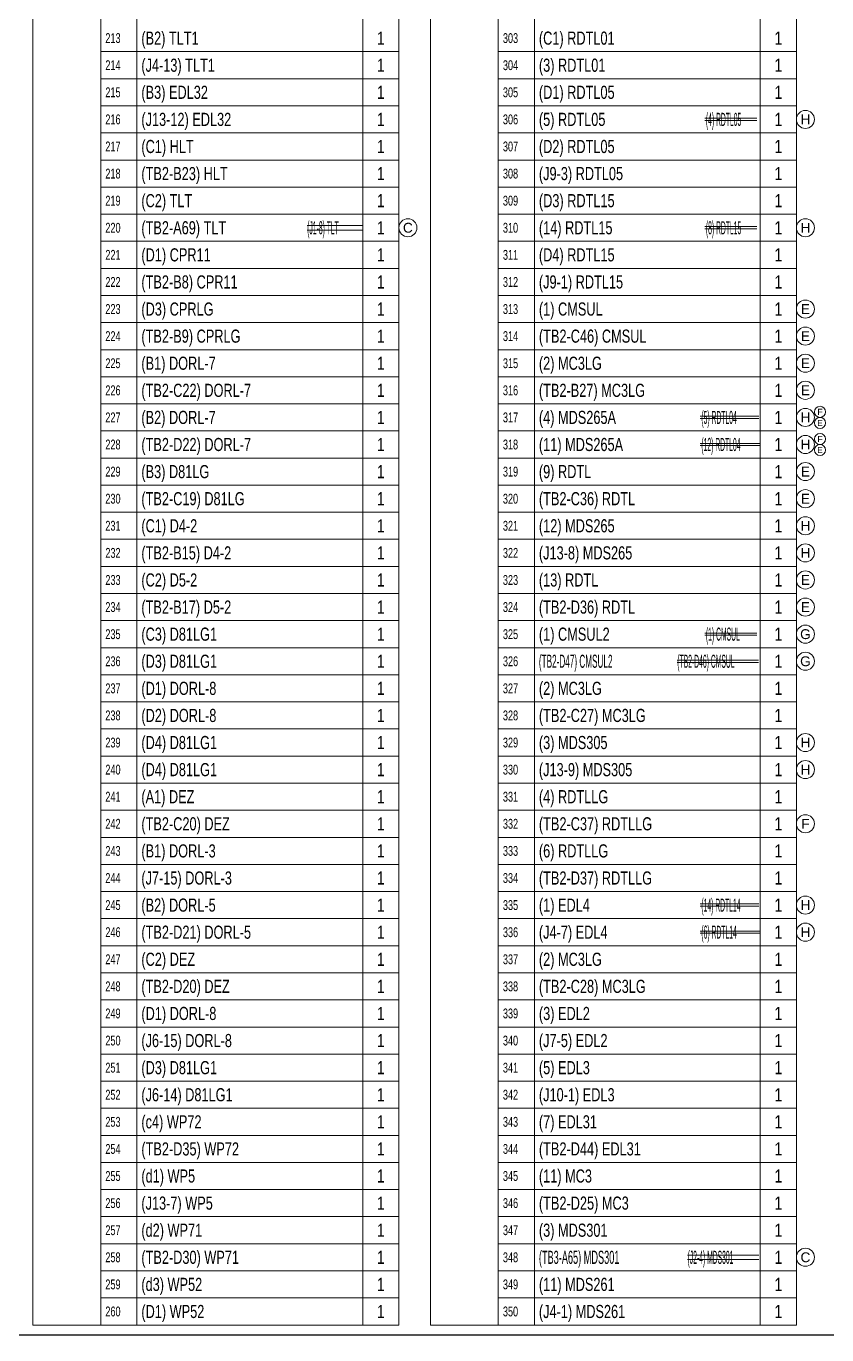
# Model space of a CAD drawing. Header units: millimetres. Extents: x 10 to 832, y 7 to 590.
# Drawn here: x 215.5 to 392.7, y 15 to 304.8 of the extents above; entities that cross this region are included whole.
import ezdxf
from ezdxf.enums import TextEntityAlignment as Align

# ---------------------------------------------------------------- set-up
doc = ezdxf.new("R2010")
doc.units = ezdxf.units.MM
for name, color, linetype in [('GR1_01', 7, 'Continuous'), ('GR1_02', 7, 'Continuous'), ('GR1_03', 7, 'Continuous'), ('GR1_04', 7, 'Continuous'), ('GR1_10', 7, 'Continuous'), ('GR1_11', 7, 'Continuous'), ('図面枠B6M', 7, 'Continuous'), ('訂正記号', 7, 'Continuous')]:
    doc.layers.add(name, color=color, linetype=linetype)
doc.styles.add('HG丸ｺﾞｼｯｸM-PRO', font='')
doc.styles.get('HG丸ｺﾞｼｯｸM-PRO').set_extended_font_data('HG丸ｺﾞｼｯｸM-PRO')

# ---------------------------------------------------------------- blocks, each defined once
blk = doc.blocks.new('BLKF023')
at = {"layer": '図面枠B6M', "color": 2, "linetype": 'Continuous', "lineweight": 25}
blk.add_line((9.5, 15), (831.5, 15), dxfattribs=at)
blk = doc.blocks.new('BLKF029')
at = {"layer": 'GR1_01', "color": 4, "linetype": 'Continuous', "lineweight": 13}
for p, q in [((217, 568.67), (217, 17.17)), ((240, 568.67), (240, 17.17)), ((290, 568.67), (290, 17.17)), ((298, 568.67), (298, 17.17)), ((232, 557.17), (232, 17.17)), ((232, 299.17), (298, 299.17)), ((232, 293.17), (298, 293.17)), ((232, 287.17), (298, 287.17)), ((232, 281.17), (298, 281.17)), ((232, 275.17), (298, 275.17)), ((232, 269.17), (298, 269.17)), ((232, 263.17), (298, 263.17)), ((232, 257.17), (298, 257.17)), ((232, 251.17), (298, 251.17)), ((232, 245.17), (298, 245.17)), ((232, 239.17), (298, 239.17)), ((232, 233.17), (298, 233.17)), ((232, 227.17), (298, 227.17)), ((232, 221.17), (298, 221.17)), ((232, 215.17), (298, 215.17)), ((232, 209.17), (298, 209.17)), ((232, 203.17), (298, 203.17)), ((232, 197.17), (298, 197.17)), ((232, 191.17), (298, 191.17)), ((232, 185.17), (298, 185.17)), ((232, 179.17), (298, 179.17)), ((232, 173.17), (298, 173.17)), ((232, 167.17), (298, 167.17)), ((232, 161.17), (298, 161.17)), ((232, 155.17), (298, 155.17)), ((232, 149.17), (298, 149.17)), ((232, 143.17), (298, 143.17)), ((232, 137.17), (298, 137.17)), ((232, 131.17), (298, 131.17)), ((232, 125.17), (298, 125.17)), ((232, 119.17), (298, 119.17)), ((232, 113.17), (298, 113.17)), ((232, 107.17), (298, 107.17)), ((232, 101.17), (298, 101.17)), ((232, 95.17), (298, 95.17)), ((232, 89.17), (298, 89.17)), ((232, 83.17), (298, 83.17)), ((232, 83.17), (298, 83.17)), ((232, 77.17), (298, 77.17)), ((232, 71.17), (298, 71.17)), ((232, 65.17), (298, 65.17)), ((232, 59.17), (298, 59.17)), ((232, 53.17), (298, 53.17)), ((232, 47.17), (298, 47.17)), ((232, 41.17), (298, 41.17)), ((232, 35.17), (298, 35.17)), ((232, 29.17), (298, 29.17)), ((232, 23.17), (298, 23.17)), ((217, 17.17), (298, 17.17))]:
    blk.add_line(p, q, dxfattribs=at)
blk = doc.blocks.new('BLKF030')
at = {"layer": 'GR1_01', "color": 4, "linetype": 'Continuous', "lineweight": 13}
for p, q in [((305, 568.67), (305, 17.17)), ((328, 568.67), (328, 17.17)), ((378, 568.67), (378, 17.17)), ((386, 568.67), (386, 17.17)), ((320, 557.17), (320, 17.17)), ((320, 299.17), (386, 299.17)), ((320, 293.17), (386, 293.17)), ((320, 287.17), (386, 287.17)), ((320, 281.17), (386, 281.17)), ((320, 275.17), (386, 275.17)), ((320, 269.17), (386, 269.17)), ((320, 263.17), (386, 263.17)), ((320, 257.17), (386, 257.17)), ((320, 251.17), (386, 251.17)), ((320, 245.17), (386, 245.17)), ((320, 239.17), (386, 239.17)), ((320, 233.17), (386, 233.17)), ((320, 227.17), (386, 227.17)), ((320, 221.17), (386, 221.17)), ((320, 215.17), (386, 215.17)), ((320, 209.17), (386, 209.17)), ((320, 203.17), (386, 203.17)), ((320, 197.17), (386, 197.17)), ((320, 191.17), (386, 191.17)), ((320, 185.17), (386, 185.17)), ((320, 179.17), (386, 179.17)), ((320, 173.17), (386, 173.17)), ((320, 167.17), (386, 167.17)), ((320, 161.17), (386, 161.17)), ((320, 155.17), (386, 155.17)), ((320, 149.17), (386, 149.17)), ((320, 143.17), (386, 143.17)), ((320, 137.17), (386, 137.17)), ((320, 131.17), (386, 131.17)), ((320, 125.17), (386, 125.17)), ((320, 119.17), (386, 119.17)), ((320, 113.17), (386, 113.17)), ((320, 107.17), (386, 107.17)), ((320, 101.17), (386, 101.17)), ((320, 95.17), (386, 95.17)), ((320, 89.17), (386, 89.17)), ((320, 83.17), (386, 83.17)), ((320, 83.17), (386, 83.17)), ((320, 77.17), (386, 77.17)), ((320, 71.17), (386, 71.17)), ((320, 65.17), (386, 65.17)), ((320, 59.17), (386, 59.17)), ((320, 53.17), (386, 53.17)), ((320, 47.17), (386, 47.17)), ((320, 41.17), (386, 41.17)), ((320, 35.17), (386, 35.17)), ((320, 29.17), (386, 29.17)), ((320, 23.17), (386, 23.17)), ((305, 17.17), (386, 17.17))]:
    blk.add_line(p, q, dxfattribs=at)
blk = doc.blocks.new('BLKF050')
at = {"layer": '訂正記号', "color": 4, "linetype": 'Continuous', "lineweight": 13}
blk.add_circle((300, 260.17), 2, dxfattribs=at)
at = {"layer": '訂正記号', "color": 4, "linetype": 'Continuous', "lineweight": 13, "style": 'HG丸ｺﾞｼｯｸM-PRO', "width": 1.042931}
blk.add_text('C', height=2.18, dxfattribs=at).set_placement((300, 260.17), align=Align.MIDDLE_CENTER)
blk = doc.blocks.new('BLKF064')
at = {"layer": '訂正記号', "color": 4, "linetype": 'Continuous', "lineweight": 13}
blk.add_circle((388, 32.17), 2, dxfattribs=at)
at = {"layer": '訂正記号', "color": 4, "linetype": 'Continuous', "lineweight": 13, "style": 'HG丸ｺﾞｼｯｸM-PRO', "width": 1.042931}
blk.add_text('C', height=2.18, dxfattribs=at).set_placement((388, 32.17), align=Align.MIDDLE_CENTER)
blk = doc.blocks.new('BLKF108')
at = {"layer": '訂正記号', "color": 4, "linetype": 'Continuous', "lineweight": 13}
blk.add_circle((388, 242.17), 2, dxfattribs=at)
at = {"layer": '訂正記号', "color": 4, "linetype": 'Continuous', "lineweight": 13, "style": 'HG丸ｺﾞｼｯｸM-PRO', "width": 1.04259}
blk.add_text('E', height=2.18, dxfattribs=at).set_placement((388, 242.17), align=Align.MIDDLE_CENTER)
blk = doc.blocks.new('BLKF109')
at = {"layer": '訂正記号', "color": 4, "linetype": 'Continuous', "lineweight": 13}
blk.add_circle((388, 236.17), 2, dxfattribs=at)
at = {"layer": '訂正記号', "color": 4, "linetype": 'Continuous', "lineweight": 13, "style": 'HG丸ｺﾞｼｯｸM-PRO', "width": 1.04259}
blk.add_text('E', height=2.18, dxfattribs=at).set_placement((388, 236.17), align=Align.MIDDLE_CENTER)
blk = doc.blocks.new('BLKF110')
at = {"layer": '訂正記号', "color": 4, "linetype": 'Continuous', "lineweight": 13}
blk.add_circle((388, 230.17), 2, dxfattribs=at)
at = {"layer": '訂正記号', "color": 4, "linetype": 'Continuous', "lineweight": 13, "style": 'HG丸ｺﾞｼｯｸM-PRO', "width": 1.04259}
blk.add_text('E', height=2.18, dxfattribs=at).set_placement((388, 230.17), align=Align.MIDDLE_CENTER)
blk = doc.blocks.new('BLKF111')
at = {"layer": '訂正記号', "color": 4, "linetype": 'Continuous', "lineweight": 13}
blk.add_circle((388, 224.17), 2, dxfattribs=at)
at = {"layer": '訂正記号', "color": 4, "linetype": 'Continuous', "lineweight": 13, "style": 'HG丸ｺﾞｼｯｸM-PRO', "width": 1.04259}
blk.add_text('E', height=2.18, dxfattribs=at).set_placement((388, 224.17), align=Align.MIDDLE_CENTER)
blk = doc.blocks.new('BLKF112')
at = {"layer": '訂正記号', "color": 4, "linetype": 'Continuous', "lineweight": 13}
blk.add_circle((391.23, 216.95), 1.23, dxfattribs=at)
at = {"layer": '訂正記号', "color": 4, "linetype": 'Continuous', "lineweight": 13, "style": 'HG丸ｺﾞｼｯｸM-PRO', "width": 1.04259}
blk.add_text('E', height=1.34, dxfattribs=at).set_placement((391.23, 216.95), align=Align.MIDDLE_CENTER)
blk = doc.blocks.new('BLKF113')
at = {"layer": '訂正記号', "color": 4, "linetype": 'Continuous', "lineweight": 13}
blk.add_circle((391.23, 210.95), 1.23, dxfattribs=at)
at = {"layer": '訂正記号', "color": 4, "linetype": 'Continuous', "lineweight": 13, "style": 'HG丸ｺﾞｼｯｸM-PRO', "width": 1.04259}
blk.add_text('E', height=1.34, dxfattribs=at).set_placement((391.23, 210.95), align=Align.MIDDLE_CENTER)
blk = doc.blocks.new('BLKF114')
at = {"layer": '訂正記号', "color": 4, "linetype": 'Continuous', "lineweight": 13}
blk.add_circle((388, 206.17), 2, dxfattribs=at)
at = {"layer": '訂正記号', "color": 4, "linetype": 'Continuous', "lineweight": 13, "style": 'HG丸ｺﾞｼｯｸM-PRO', "width": 1.04259}
blk.add_text('E', height=2.18, dxfattribs=at).set_placement((388, 206.17), align=Align.MIDDLE_CENTER)
blk = doc.blocks.new('BLKF115')
at = {"layer": '訂正記号', "color": 4, "linetype": 'Continuous', "lineweight": 13}
blk.add_circle((388, 200.17), 2, dxfattribs=at)
at = {"layer": '訂正記号', "color": 4, "linetype": 'Continuous', "lineweight": 13, "style": 'HG丸ｺﾞｼｯｸM-PRO', "width": 1.04259}
blk.add_text('E', height=2.18, dxfattribs=at).set_placement((388, 200.17), align=Align.MIDDLE_CENTER)
blk = doc.blocks.new('BLKF116')
at = {"layer": '訂正記号', "color": 4, "linetype": 'Continuous', "lineweight": 13}
blk.add_circle((388, 182.17), 2, dxfattribs=at)
at = {"layer": '訂正記号', "color": 4, "linetype": 'Continuous', "lineweight": 13, "style": 'HG丸ｺﾞｼｯｸM-PRO', "width": 1.04259}
blk.add_text('E', height=2.18, dxfattribs=at).set_placement((388, 182.17), align=Align.MIDDLE_CENTER)
blk = doc.blocks.new('BLKF117')
at = {"layer": '訂正記号', "color": 4, "linetype": 'Continuous', "lineweight": 13}
blk.add_circle((388, 176.17), 2, dxfattribs=at)
at = {"layer": '訂正記号', "color": 4, "linetype": 'Continuous', "lineweight": 13, "style": 'HG丸ｺﾞｼｯｸM-PRO', "width": 1.04259}
blk.add_text('E', height=2.18, dxfattribs=at).set_placement((388, 176.17), align=Align.MIDDLE_CENTER)
blk = doc.blocks.new('BLKF135')
at = {"layer": 'GR1_10', "color": 4, "linetype": 'Continuous', "lineweight": 13}
blk.add_circle((391.23, 219.4), 1.23, dxfattribs=at)
at = {"layer": 'GR1_10', "color": 4, "linetype": 'Continuous', "lineweight": 13, "style": 'HG丸ｺﾞｼｯｸM-PRO', "width": 1.042153}
blk.add_text('F', height=1.34, dxfattribs=at).set_placement((391.23, 219.4), align=Align.MIDDLE_CENTER)
blk = doc.blocks.new('BLKF136')
at = {"layer": 'GR1_10', "color": 4, "linetype": 'Continuous', "lineweight": 13}
blk.add_circle((391.23, 213.4), 1.23, dxfattribs=at)
at = {"layer": 'GR1_10', "color": 4, "linetype": 'Continuous', "lineweight": 13, "style": 'HG丸ｺﾞｼｯｸM-PRO', "width": 1.042153}
blk.add_text('F', height=1.34, dxfattribs=at).set_placement((391.23, 213.4), align=Align.MIDDLE_CENTER)
blk = doc.blocks.new('BLKF137')
at = {"layer": 'GR1_10', "color": 4, "linetype": 'Continuous', "lineweight": 13}
blk.add_circle((388, 128.17), 2, dxfattribs=at)
at = {"layer": 'GR1_10', "color": 4, "linetype": 'Continuous', "lineweight": 13, "style": 'HG丸ｺﾞｼｯｸM-PRO', "width": 1.042153}
blk.add_text('F', height=2.18, dxfattribs=at).set_placement((388, 128.17), align=Align.MIDDLE_CENTER)
blk = doc.blocks.new('BLKF150')
at = {"layer": 'GR1_11', "color": 4, "linetype": 'Continuous', "lineweight": 13}
blk.add_circle((388, 164.17), 2, dxfattribs=at)
at = {"layer": 'GR1_11', "color": 4, "linetype": 'Continuous', "lineweight": 13, "style": 'HG丸ｺﾞｼｯｸM-PRO', "width": 1.042883}
blk.add_text('G', height=2.18, dxfattribs=at).set_placement((388, 164.17), align=Align.MIDDLE_CENTER)
blk = doc.blocks.new('BLKF151')
at = {"layer": 'GR1_11', "color": 4, "linetype": 'Continuous', "lineweight": 13}
blk.add_circle((388, 170.17), 2, dxfattribs=at)
at = {"layer": 'GR1_11', "color": 4, "linetype": 'Continuous', "lineweight": 13, "style": 'HG丸ｺﾞｼｯｸM-PRO', "width": 1.042883}
blk.add_text('G', height=2.18, dxfattribs=at).set_placement((388, 170.17), align=Align.MIDDLE_CENTER)
blk = doc.blocks.new('BLKF162')
at = {"layer": 'GR1_11', "color": 4, "linetype": 'Continuous', "lineweight": 13}
blk.add_circle((388, 284.17), 2, dxfattribs=at)
at = {"layer": 'GR1_11', "color": 4, "linetype": 'Continuous', "lineweight": 13, "style": 'HG丸ｺﾞｼｯｸM-PRO', "width": 1.042153}
blk.add_text('H', height=2.18, dxfattribs=at).set_placement((388, 284.17), align=Align.MIDDLE_CENTER)
blk = doc.blocks.new('BLKF163')
at = {"layer": 'GR1_11', "color": 4, "linetype": 'Continuous', "lineweight": 13}
blk.add_circle((388, 260.17), 2, dxfattribs=at)
at = {"layer": 'GR1_11', "color": 4, "linetype": 'Continuous', "lineweight": 13, "style": 'HG丸ｺﾞｼｯｸM-PRO', "width": 1.042153}
blk.add_text('H', height=2.18, dxfattribs=at).set_placement((388, 260.17), align=Align.MIDDLE_CENTER)
blk = doc.blocks.new('BLKF164')
at = {"layer": 'GR1_11', "color": 4, "linetype": 'Continuous', "lineweight": 13}
blk.add_circle((388, 218.17), 2, dxfattribs=at)
at = {"layer": 'GR1_11', "color": 4, "linetype": 'Continuous', "lineweight": 13, "style": 'HG丸ｺﾞｼｯｸM-PRO', "width": 1.042153}
blk.add_text('H', height=2.18, dxfattribs=at).set_placement((388, 218.17), align=Align.MIDDLE_CENTER)
blk = doc.blocks.new('BLKF165')
at = {"layer": 'GR1_11', "color": 4, "linetype": 'Continuous', "lineweight": 13}
blk.add_circle((388, 212.17), 2, dxfattribs=at)
at = {"layer": 'GR1_11', "color": 4, "linetype": 'Continuous', "lineweight": 13, "style": 'HG丸ｺﾞｼｯｸM-PRO', "width": 1.042153}
blk.add_text('H', height=2.18, dxfattribs=at).set_placement((388, 212.17), align=Align.MIDDLE_CENTER)
blk = doc.blocks.new('BLKF166')
at = {"layer": 'GR1_11', "color": 4, "linetype": 'Continuous', "lineweight": 13}
blk.add_circle((388, 110.17), 2, dxfattribs=at)
at = {"layer": 'GR1_11', "color": 4, "linetype": 'Continuous', "lineweight": 13, "style": 'HG丸ｺﾞｼｯｸM-PRO', "width": 1.042153}
blk.add_text('H', height=2.18, dxfattribs=at).set_placement((388, 110.17), align=Align.MIDDLE_CENTER)
blk = doc.blocks.new('BLKF167')
at = {"layer": 'GR1_11', "color": 4, "linetype": 'Continuous', "lineweight": 13}
blk.add_circle((388, 104.17), 2, dxfattribs=at)
at = {"layer": 'GR1_11', "color": 4, "linetype": 'Continuous', "lineweight": 13, "style": 'HG丸ｺﾞｼｯｸM-PRO', "width": 1.042153}
blk.add_text('H', height=2.18, dxfattribs=at).set_placement((388, 104.17), align=Align.MIDDLE_CENTER)
blk = doc.blocks.new('BLKF168')
at = {"layer": 'GR1_11', "color": 4, "linetype": 'Continuous', "lineweight": 13}
blk.add_circle((388, 194.17), 2, dxfattribs=at)
at = {"layer": 'GR1_11', "color": 4, "linetype": 'Continuous', "lineweight": 13, "style": 'HG丸ｺﾞｼｯｸM-PRO', "width": 1.042153}
blk.add_text('H', height=2.18, dxfattribs=at).set_placement((388, 194.17), align=Align.MIDDLE_CENTER)
blk = doc.blocks.new('BLKF169')
at = {"layer": 'GR1_11', "color": 4, "linetype": 'Continuous', "lineweight": 13}
blk.add_circle((388, 188.17), 2, dxfattribs=at)
at = {"layer": 'GR1_11', "color": 4, "linetype": 'Continuous', "lineweight": 13, "style": 'HG丸ｺﾞｼｯｸM-PRO', "width": 1.042153}
blk.add_text('H', height=2.18, dxfattribs=at).set_placement((388, 188.17), align=Align.MIDDLE_CENTER)
blk = doc.blocks.new('BLKF170')
at = {"layer": 'GR1_11', "color": 4, "linetype": 'Continuous', "lineweight": 13}
blk.add_circle((388, 146.17), 2, dxfattribs=at)
at = {"layer": 'GR1_11', "color": 4, "linetype": 'Continuous', "lineweight": 13, "style": 'HG丸ｺﾞｼｯｸM-PRO', "width": 1.042153}
blk.add_text('H', height=2.18, dxfattribs=at).set_placement((388, 146.17), align=Align.MIDDLE_CENTER)
blk = doc.blocks.new('BLKF171')
at = {"layer": 'GR1_11', "color": 4, "linetype": 'Continuous', "lineweight": 13}
blk.add_circle((388, 140.17), 2, dxfattribs=at)
at = {"layer": 'GR1_11', "color": 4, "linetype": 'Continuous', "lineweight": 13, "style": 'HG丸ｺﾞｼｯｸM-PRO', "width": 1.042153}
blk.add_text('H', height=2.18, dxfattribs=at).set_placement((388, 140.17), align=Align.MIDDLE_CENTER)

msp = doc.modelspace()

# ---------------------------------------------------------------- linework, layer by layer
at = {"layer": 'GR1_11', "color": 7, "linetype": 'Continuous', "lineweight": 13}
for p, q in [((365.71, 284.42), (377.21, 284.42)), ((365.71, 283.92), (377.21, 283.92)), ((365.71, 260.42), (377.21, 260.42)), ((365.71, 259.92), (377.21, 259.92)), ((364.71, 218.42), (377.71, 218.42)), ((364.71, 217.92), (377.71, 217.92)), ((364.71, 212.42), (378, 212.42)), ((364.71, 211.92), (378, 211.92)), ((365.71, 170.42), (377.21, 170.42)), ((365.71, 169.92), (377.21, 169.92)), ((359.63, 164.42), (377.63, 164.42)), ((359.63, 163.92), (377.63, 163.92)), ((364.71, 110.42), (377.71, 110.42)), ((364.71, 109.92), (377.71, 109.92)), ((364.71, 104.42), (378, 104.42)), ((364.71, 103.92), (378, 103.92))]:
    msp.add_line(p, q, dxfattribs=at)
at = {"layer": '訂正記号', "color": 4, "linetype": 'Continuous', "lineweight": 13}
for p, q in [((277.71, 260.67), (290.06, 260.67)), ((277.71, 259.67), (290.06, 259.67)), ((361.9, 32.67), (377.71, 32.67)), ((361.9, 31.67), (377.71, 31.67))]:
    msp.add_line(p, q, dxfattribs=at)

# ---------------------------------------------------------------- block references
at = {"layer": 'GR1_01', "color": 4, "linetype": 'Continuous', "lineweight": 13}
for name in ['BLKF029', 'BLKF030']:
    msp.add_blockref(name, (0, 0), dxfattribs=at)
at = {"layer": 'GR1_10', "color": 4, "linetype": 'Continuous', "lineweight": 13}
for name in ['BLKF135', 'BLKF136', 'BLKF137']:
    msp.add_blockref(name, (0, 0), dxfattribs=at)
at = {"layer": 'GR1_11', "color": 4, "linetype": 'Continuous', "lineweight": 13}
for name in ['BLKF162', 'BLKF163', 'BLKF164', 'BLKF165', 'BLKF168', 'BLKF169', 'BLKF151', 'BLKF150', 'BLKF170', 'BLKF171', 'BLKF166', 'BLKF167']:
    msp.add_blockref(name, (0, 0), dxfattribs=at)
at = {"layer": '図面枠B6M', "color": 4, "linetype": 'Continuous', "lineweight": 13}
msp.add_blockref('BLKF023', (0, 0), dxfattribs=at)
at = {"layer": '訂正記号', "color": 4, "linetype": 'Continuous', "lineweight": 13}
for name in ['BLKF050', 'BLKF108', 'BLKF109', 'BLKF110', 'BLKF111', 'BLKF112', 'BLKF113', 'BLKF114', 'BLKF115', 'BLKF116', 'BLKF117', 'BLKF064']:
    msp.add_blockref(name, (0, 0), dxfattribs=at)

# ---------------------------------------------------------------- texts
at = {"layer": 'GR1_02', "color": 161, "linetype": 'Continuous', "lineweight": 9, "style": 'HG丸ｺﾞｼｯｸM-PRO', "width": 0.784542}
for p in [(294, 302.17), (382, 302.17), (294, 296.17), (382, 296.17), (294, 290.17), (382, 290.17), (294, 284.17), (382, 284.17), (294, 278.17), (382, 278.17), (294, 272.17), (382, 272.17), (294, 266.17), (382, 266.17), (294, 260.17), (382, 260.17), (294, 254.17), (382, 254.17), (294, 248.17), (382, 248.17), (294, 242.17), (382, 242.17), (294, 236.17), (382, 236.17), (294, 230.17), (382, 230.17), (294, 224.17), (382, 224.17), (294, 218.17), (382, 218.17), (294, 212.17), (382, 212.17), (294, 206.17), (382, 206.17), (294, 200.17), (382, 200.17), (294, 194.17), (382, 194.17), (294, 188.17), (382, 188.17), (294, 182.17), (382, 182.17), (294, 176.17), (382, 176.17), (294, 170.17), (382, 170.17), (294, 164.17), (382, 164.17), (294, 158.17), (382, 158.17), (294, 152.17), (382, 152.17), (294, 146.17), (382, 146.17), (294, 140.17), (382, 140.17), (294, 134.17), (382, 134.17), (294, 128.17), (382, 128.17), (294, 122.17), (382, 122.17), (294, 116.17), (382, 116.17), (294, 110.17), (382, 110.17), (294, 104.17), (382, 104.17), (294, 98.17), (382, 98.17), (294, 92.17), (382, 92.17), (294, 86.17), (382, 86.17), (294, 80.17), (382, 80.17), (294, 74.17), (382, 74.17), (294, 68.17), (382, 68.17), (294, 62.17), (382, 62.17), (294, 56.17), (382, 56.17), (294, 50.17), (382, 50.17), (294, 44.17), (382, 44.17), (294, 38.17), (382, 38.17), (294, 32.17), (382, 32.17), (294, 26.17), (382, 26.17), (294, 20.17), (382, 20.17)]:
    msp.add_text('1', height=2.91, dxfattribs=at).set_placement(p, align=Align.MIDDLE_CENTER)
at = {"layer": 'GR1_03', "color": 161, "linetype": 'Continuous', "lineweight": 9, "style": 'HG丸ｺﾞｼｯｸM-PRO', "width": 0.691275}
for s, p in [('213', (233.03, 302.17)), ('303', (321.03, 302.17)), ('214', (233.03, 296.17)), ('304', (321.03, 296.17)), ('215', (233.03, 290.17)), ('305', (321.03, 290.17)), ('216', (233.03, 284.17)), ('306', (321.03, 284.17)), ('217', (233.03, 278.17)), ('307', (321.03, 278.17)), ('218', (233.03, 272.17)), ('308', (321.03, 272.17)), ('219', (233.03, 266.17)), ('309', (321.03, 266.17)), ('220', (233.03, 260.17)), ('310', (321.03, 260.17)), ('221', (233.03, 254.17)), ('311', (321.03, 254.17)), ('222', (233.03, 248.17)), ('312', (321.03, 248.17)), ('223', (233.03, 242.17)), ('313', (321.03, 242.17)), ('224', (233.03, 236.17)), ('314', (321.03, 236.17)), ('225', (233.03, 230.17)), ('315', (321.03, 230.17)), ('226', (233.03, 224.17)), ('316', (321.03, 224.17)), ('317', (321.03, 218.17)), ('318', (321.03, 212.17)), ('319', (321.03, 206.17)), ('320', (321.03, 200.17)), ('321', (321.03, 194.17)), ('322', (321.03, 188.17)), ('323', (321.03, 182.17)), ('324', (321.03, 176.17)), ('325', (321.03, 170.17)), ('326', (321.03, 164.17)), ('327', (321.03, 158.17)), ('328', (321.03, 152.17)), ('329', (321.03, 146.17)), ('330', (321.03, 140.17)), ('241', (233.03, 134.17)), ('331', (321.03, 134.17)), ('242', (233.03, 128.17)), ('332', (321.03, 128.17)), ('243', (233.03, 122.17)), ('333', (321.03, 122.17)), ('244', (233.03, 116.17)), ('334', (321.03, 116.17)), ('245', (233.03, 110.17)), ('335', (321.03, 110.17)), ('246', (233.03, 104.17)), ('336', (321.03, 104.17)), ('247', (233.03, 98.17)), ('337', (321.03, 98.17)), ('248', (233.03, 92.17)), ('338', (321.03, 92.17)), ('249', (233.03, 86.17)), ('339', (321.03, 86.17)), ('250', (233.03, 80.17)), ('340', (321.03, 80.17)), ('251', (233.03, 74.17)), ('341', (321.03, 74.17)), ('252', (233.03, 68.17)), ('342', (321.03, 68.17)), ('253', (233.03, 62.17)), ('343', (321.03, 62.17)), ('254', (233.03, 56.17)), ('344', (321.03, 56.17)), ('255', (233.03, 50.17)), ('345', (321.03, 50.17)), ('256', (233.03, 44.17)), ('346', (321.03, 44.17)), ('257', (233.03, 38.17)), ('347', (321.03, 38.17)), ('258', (233.03, 32.17)), ('348', (321.03, 32.17)), ('259', (233.03, 26.17)), ('349', (321.03, 26.17)), ('260', (233.03, 20.17)), ('350', (321.03, 20.17))]:
    msp.add_text(s, height=2.182, dxfattribs=at).set_placement(p, align=Align.MIDDLE_LEFT)
at = {"layer": 'GR1_03', "color": 4, "linetype": 'Continuous', "lineweight": 13, "style": 'HG丸ｺﾞｼｯｸM-PRO', "width": 0.691275}
for s, p in [('227', (233.03, 218.17)), ('228', (233.03, 212.17)), ('229', (233.03, 206.17)), ('230', (233.03, 200.17)), ('231', (233.03, 194.17)), ('232', (233.03, 188.17)), ('233', (233.03, 182.17)), ('234', (233.03, 176.17)), ('235', (233.03, 170.17)), ('236', (233.03, 164.17)), ('237', (233.03, 158.17)), ('238', (233.03, 152.17)), ('239', (233.03, 146.17)), ('240', (233.03, 140.17))]:
    msp.add_text(s, height=2.182, dxfattribs=at).set_placement(p, align=Align.MIDDLE_LEFT)
at = {"layer": 'GR1_04', "color": 3, "linetype": 'Continuous', "lineweight": 35, "style": 'HG丸ｺﾞｼｯｸM-PRO'}
for s, height, width, p in [('(B2) TLT1', 2.909, 0.724557, (241, 302.17)), ('(C1) RDTL01', 2.9091, 0.724435, (329, 302.17)), ('(J4-13) TLT1', 2.9091, 0.723947, (241, 296.17)), ('(3) RDTL01', 2.909, 0.724384, (329, 296.17)), ('(B3) EDL32', 2.909, 0.724933, (241, 290.17)), ('(D1) RDTL05', 2.9091, 0.72433, (329, 290.17)), ('(J13-12) EDL32', 2.9091, 0.724286, (241, 284.17)), ('(5) RDTL05', 2.909, 0.724384, (329, 284.17)), ('(C1) HLT', 2.909, 0.724692, (241, 278.17)), ('(D2) RDTL05', 2.9091, 0.72433, (329, 278.17)), ('(TB2-B23) HLT', 2.9091, 0.724991, (241, 272.17)), ('(J9-3) RDTL05', 2.9091, 0.724204, (329, 272.17)), ('(C2) TLT', 2.909, 0.724153, (241, 266.17)), ('(D3) RDTL15', 2.9091, 0.72433, (329, 266.17)), ('(TB2-A69) TLT', 2.9091, 0.724248, (241, 260.17)), ('(14) RDTL15', 2.9091, 0.724364, (329, 260.17)), ('(D1) CPR11', 2.909, 0.724671, (241, 254.17)), ('(D4) RDTL15', 2.9091, 0.72433, (329, 254.17)), ('(TB2-B8) CPR11', 2.9091, 0.725075, (241, 248.17)), ('(J9-1) RDTL15', 2.9091, 0.724204, (329, 248.17)), ('(D3) CPRLG', 2.909, 0.724759, (241, 242.17)), ('(1) CMSUL', 2.909, 0.724893, (329, 242.17)), ('(TB2-B9) CPRLG', 2.9091, 0.725136, (241, 236.17)), ('(TB2-C46) CMSUL', 2.9091, 0.724847, (329, 236.17)), ('(B1) DORL-7', 2.9091, 0.725032, (241, 230.17)), ('(2) MC3LG', 2.909, 0.724496, (329, 230.17)), ('(TB2-C22) DORL-7', 2.9091, 0.724734, (241, 224.17)), ('(TB2-B27) MC3LG', 2.9091, 0.724837, (329, 224.17)), ('(B2) DORL-7', 2.9091, 0.725032, (241, 218.17)), ('(4) MDS265A', 2.9091, 0.724236, (329, 218.17)), ('(TB2-D22) DORL-7', 2.9091, 0.724662, (241, 212.17)), ('(11) MDS265A', 2.9091, 0.724232, (329, 212.17)), ('(B3) D81LG', 2.909, 0.724743, (241, 206.17)), ('(9) RDTL', 2.909, 0.724445, (329, 206.17)), ('(TB2-C19) D81LG', 2.9091, 0.724533, (241, 200.17)), ('(TB2-C36) RDTL', 2.9091, 0.724606, (329, 200.17)), ('(C1) D4-2', 2.909, 0.724346, (241, 194.17)), ('(12) MDS265', 2.9091, 0.724357, (329, 194.17)), ('(TB2-B15) D4-2', 2.9091, 0.72476, (241, 188.17)), ('(J13-8) MDS265', 2.9091, 0.724202, (329, 188.17)), ('(C2) D5-2', 2.909, 0.724346, (241, 182.17)), ('(13) RDTL', 2.909, 0.724411, (329, 182.17)), ('(TB2-B17) D5-2', 2.9091, 0.72476, (241, 176.17)), ('(TB2-D36) RDTL', 2.9091, 0.724524, (329, 176.17)), ('(C3) D81LG1', 2.9091, 0.72438, (241, 170.17)), ('(1) CMSUL2', 2.909, 0.724812, (329, 170.17)), ('(D3) D81LG1', 2.9091, 0.724276, (241, 164.17)), ('(TB2-D47) CMSUL2', 2.9091, 0.465246, (329, 164.17)), ('(D1) DORL-8', 2.9091, 0.724605, (241, 158.17)), ('(2) MC3LG', 2.909, 0.724496, (329, 158.17)), ('(D2) DORL-8', 2.9091, 0.724605, (241, 152.17)), ('(TB2-C27) MC3LG', 2.9091, 0.724619, (329, 152.17)), ('(D4) D81LG1', 2.9091, 0.724276, (241, 146.17)), ('(3) MDS305', 2.909, 0.724376, (329, 146.17)), ('(D4) D81LG1', 2.9091, 0.724276, (241, 140.17)), ('(J13-9) MDS305', 2.9091, 0.724202, (329, 140.17)), ('(A1) DEZ', 2.909, 0.724383, (241, 134.17)), ('(4) RDTLLG', 2.909, 0.724473, (329, 134.17)), ('(TB2-C20) DEZ', 2.9091, 0.724715, (241, 128.17)), ('(TB2-C37) RDTLLG', 2.9091, 0.7246, (329, 128.17)), ('(B1) DORL-3', 2.9091, 0.725032, (241, 122.17)), ('(6) RDTLLG', 2.909, 0.724473, (329, 122.17)), ('(J7-15) DORL-3', 2.9091, 0.724419, (241, 116.17)), ('(TB2-D37) RDTLLG', 2.9091, 0.724529, (329, 116.17)), ('(B2) DORL-5', 2.9091, 0.725032, (241, 110.17)), ('(1) EDL4', 2.909, 0.724602, (329, 110.17)), ('(TB2-D21) DORL-5', 2.9091, 0.724662, (241, 104.17)), ('(J4-7) EDL4', 2.9091, 0.724318, (329, 104.17)), ('(C2) DEZ', 2.909, 0.724671, (241, 98.17)), ('(2) MC3LG', 2.909, 0.724496, (329, 98.17)), ('(TB2-D20) DEZ', 2.9091, 0.724624, (241, 92.17)), ('(TB2-C28) MC3LG', 2.9091, 0.724619, (329, 92.17)), ('(D1) DORL-8', 2.9091, 0.724605, (241, 86.17)), ('(3) EDL2', 2.909, 0.724602, (329, 86.17)), ('(J6-15) DORL-8', 2.9091, 0.724419, (241, 80.17)), ('(J7-5) EDL2', 2.9091, 0.724318, (329, 80.17)), ('(D3) D81LG1', 2.9091, 0.724276, (241, 74.17)), ('(5) EDL3', 2.909, 0.724602, (329, 74.17)), ('(J6-14) D81LG1', 2.9091, 0.724162, (241, 68.17)), ('(J10-1) EDL3', 2.9091, 0.724305, (329, 68.17)), ('(c4) WP72', 2.909, 0.724771, (241, 62.17)), ('(7) EDL31', 2.909, 0.724546, (329, 62.17)), ('(TB2-D35) WP72', 2.9091, 0.724535, (241, 56.17)), ('(TB2-D44) EDL31', 2.9091, 0.724575, (329, 56.17)), ('(d1) WP5', 2.909, 0.72438, (241, 50.17)), ('(11) MC3', 2.909, 0.724431, (329, 50.17)), ('(J13-7) WP5', 2.9091, 0.724233, (241, 44.17)), ('(TB2-D25) MC3', 2.9091, 0.724542, (329, 44.17)), ('(d2) WP71', 2.909, 0.724355, (241, 38.17)), ('(3) MDS301', 2.909, 0.724376, (329, 38.17)), ('(TB2-D30) WP71', 2.9091, 0.724535, (241, 32.17)), ('(TB3-A65) MDS301', 2.9091, 0.521605, (329, 32.17)), ('(d3) WP52', 2.909, 0.724355, (241, 26.17)), ('(11) MDS261', 2.9091, 0.724357, (329, 26.17)), ('(D1) WP52', 2.909, 0.724391, (241, 20.17)), ('(J4-1) MDS261', 2.9091, 0.724203, (329, 20.17))]:
    msp.add_text(s, height=height, dxfattribs=dict(at, width=width)).set_placement(p, align=Align.MIDDLE_LEFT)
at = {"layer": 'GR1_11', "color": 3, "linetype": 'Continuous', "lineweight": 35, "style": 'HG丸ｺﾞｼｯｸM-PRO'}
for s, height, width, p in [('(4) RDTL05', 2.909, 0.308291, (365.96, 284.17)), ('(8) RDTL15', 2.909, 0.308291, (365.96, 260.17)), ('(5) RDTL04', 2.909, 0.308291, (364.96, 218.17)), ('(12) RDTL04', 2.9091, 0.308178, (364.96, 212.17)), ('(1) CMSUL', 2.909, 0.30903, (365.96, 170.17)), ('(TB2-D46) CMSUL', 2.9091, 0.308745, (359.63, 164.17)), ('(14) RDTL14', 2.9091, 0.308178, (364.96, 110.17)), ('(6) RDTL14', 2.909, 0.308291, (364.96, 104.17))]:
    msp.add_text(s, height=height, dxfattribs=dict(at, width=width)).set_placement(p, align=Align.MIDDLE_LEFT)
at = {"layer": '訂正記号', "color": 3, "linetype": 'Continuous', "lineweight": 35, "style": 'HG丸ｺﾞｼｯｸM-PRO'}
for s, height, width, p in [('(J1-8) TLT', 2.909, 0.308126, (277.71, 260.17)), ('(J2-4) MDS301', 2.9091, 0.308006, (361.9, 32.17))]:
    msp.add_text(s, height=height, dxfattribs=dict(at, width=width)).set_placement(p, align=Align.MIDDLE_LEFT)

doc.saveas('drawing.dxf')
